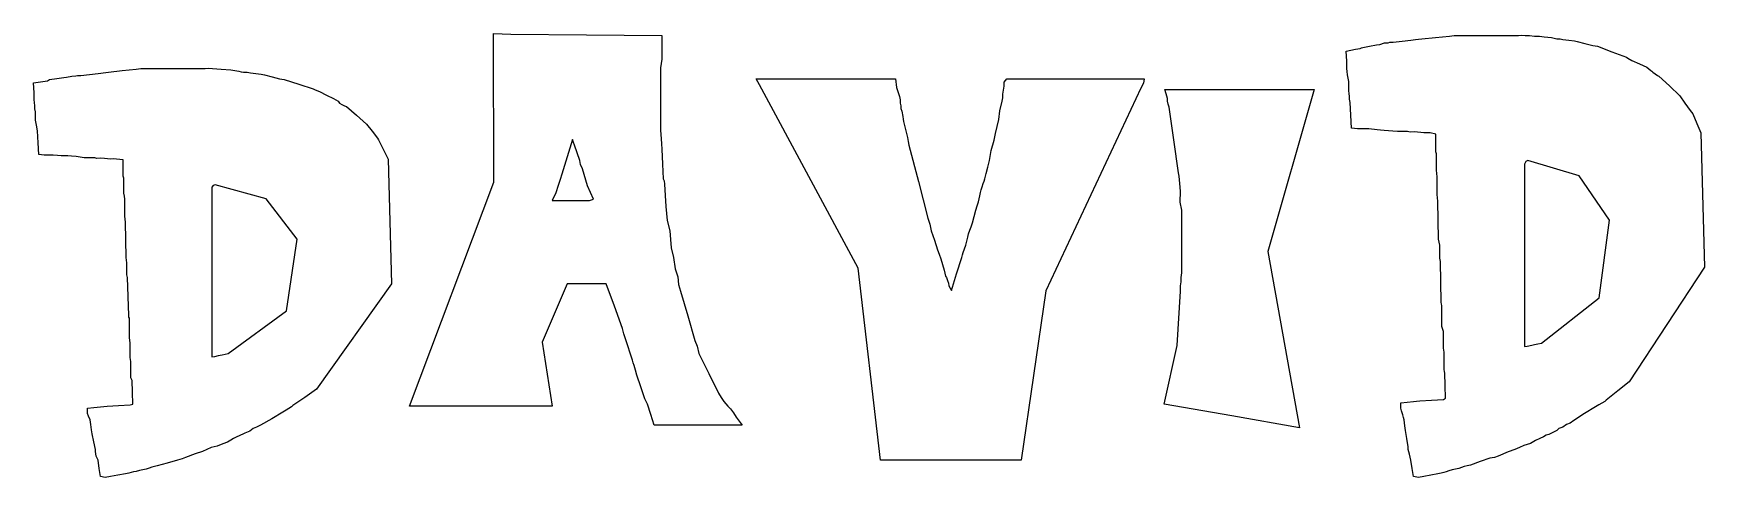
# Model space of a CAD drawing. Extents: x 2.6 to 30.5, y 3.5 to 11.
import ezdxf

# ---------------------------------------------------------------- set-up
doc = ezdxf.new("R2010")
doc.units = 0
doc.layers.add('Layer_1', color=7, linetype='CONTINUOUS')

msp = doc.modelspace()

# ---------------------------------------------------------------- linework, layer by layer
at = {"layer": 'Layer_1', "color": 7}
for points in [[(10.237132, 10.953441), (10.383888, 10.947796), (10.530643, 10.942152), (11.789354, 10.930863), (13.048066, 10.919574), (13.048066, 10.722019), (13.048066, 10.524463), (13.036777, 10.451085), (13.025488, 10.377708), (13.025488, 9.858419), (13.025488, 9.33913), (13.033952, 9.268574), (13.036777, 9.192374), (13.04524, 9.11053), (13.048066, 9.023041), (13.059354, 8.774685), (13.070643, 8.52633), (13.087574, 8.492491), (13.093221, 8.436019), (13.10451, 8.249752), (13.115799, 8.063485), (13.138374, 7.832063), (13.183533, 7.657085), (13.194822, 7.515974), (13.206111, 7.374863), (13.245618, 7.213996), (13.273844, 7.024908), (13.296422, 6.957174), (13.318999, 6.889441), (13.330285, 6.762441), (13.364155, 6.652374), (13.482689, 6.24033), (13.601222, 5.828285), (13.640729, 5.735152), (13.668955, 5.613796), (13.832644, 5.280774), (13.996333, 4.947752), (14.041489, 4.880019), (14.086644, 4.812285), (14.120511, 4.772774), (14.154377, 4.733263), (14.176955, 4.710685), (14.199533, 4.688108), (14.244689, 4.620374), (14.289844, 4.552641), (14.340644, 4.484908), (14.391444, 4.417174), (13.657666, 4.417174), (12.923889, 4.417174), (12.867444, 4.592152), (12.811, 4.76713), (12.788422, 4.812285), (12.765844, 4.857441), (12.698111, 5.054996), (12.630377, 5.252552), (12.6078, 5.331574), (12.585222, 5.410596), (12.573933, 5.455752), (12.562644, 5.500908), (12.523133, 5.619441), (12.483622, 5.737974), (12.449755, 5.839574), (12.415889, 5.941174), (12.4046, 5.98633), (12.393311, 6.031485), (12.257844, 6.404019), (12.122377, 6.776552), (11.795, 6.776552), (11.467622, 6.776552), (11.049931, 5.802885), (11.219266, 4.733263), (10.028289, 4.733263), (8.837311, 4.733263), (10.242776, 8.472708), (10.237132, 10.953441)], [(26.203854, 10.908285), (26.243366, 10.91393), (26.282877, 10.919574), (26.819099, 10.919574), (27.355321, 10.919574), (27.411763, 10.925219), (27.46821, 10.919574), (27.541585, 10.916752), (27.626254, 10.908285), (27.710919, 10.905463), (27.784299, 10.896996), (27.849207, 10.894174), (27.908477, 10.885708), (27.953632, 10.874419), (27.998788, 10.86313), (28.02701, 10.86313), (28.055232, 10.86313), (28.07781, 10.857485), (28.100388, 10.851841), (28.196343, 10.840552), (28.292298, 10.829263), (28.314876, 10.823619), (28.337454, 10.817974), (28.467276, 10.784108), (28.597098, 10.750241), (28.636609, 10.744596), (28.67612, 10.738952), (28.918831, 10.648641), (29.161542, 10.55833), (29.18412, 10.538574), (29.251856, 10.501885), (29.376034, 10.445441), (29.500212, 10.388996), (29.534079, 10.360774), (29.567945, 10.332552), (29.584879, 10.321263), (29.601812, 10.309974), (29.641323, 10.281752), (29.680834, 10.25353), (29.692123, 10.247885), (29.703412, 10.242241), (29.87839, 10.078552), (30.053367, 9.914863), (30.138034, 9.790685), (30.222701, 9.666508), (30.245279, 9.638285), (30.267856, 9.610063), (30.33559, 9.452019), (30.403323, 9.293974), (30.465406, 7.05313), (29.206701, 5.139663), (29.01479, 4.987263), (28.822879, 4.834863), (28.81159, 4.823574), (28.800301, 4.812285), (28.749501, 4.784063), (28.698701, 4.755841), (28.670479, 4.738908), (28.642256, 4.721974), (28.461634, 4.609085), (28.281012, 4.496196), (28.221744, 4.451041), (28.156835, 4.428463), (28.097566, 4.383308), (28.032657, 4.36073), (28.015724, 4.343796), (27.998791, 4.326863), (27.931057, 4.292996), (27.863324, 4.25913), (27.840746, 4.253485), (27.818168, 4.247841), (27.775832, 4.222441), (27.716568, 4.191368), (27.643188, 4.16038), (27.558524, 4.112346), (27.502079, 4.095413), (27.445635, 4.078479), (27.372257, 4.044613), (27.298879, 4.010746), (27.183166, 3.971291), (27.016657, 3.897857), (26.954566, 3.878102), (26.881191, 3.86399), (26.717502, 3.807546), (26.553813, 3.751102), (26.503013, 3.739813), (26.452213, 3.728524), (26.407057, 3.71159), (26.361902, 3.694657), (26.333679, 3.689013), (26.305457, 3.683368), (26.277235, 3.677724), (26.249013, 3.672079), (26.195389, 3.652324), (26.147413, 3.638213), (26.110722, 3.626924), (26.068391, 3.615635), (26.040168, 3.60999), (26.011946, 3.604346), (25.893413, 3.581768), (25.774879, 3.55919), (25.687389, 3.542257), (25.605546, 3.55919), (25.582968, 3.694657), (25.560391, 3.830124), (25.549102, 3.880924), (25.537813, 3.931724), (25.526524, 3.971235), (25.515235, 4.010746), (25.515235, 4.033324), (25.515235, 4.055902), (25.492657, 4.191368), (25.470079, 4.326835), (25.464435, 4.366346), (25.458791, 4.405857), (25.453146, 4.456657), (25.447502, 4.507457), (25.436213, 4.546968), (25.424924, 4.586479), (25.405168, 4.654213), (25.39106, 4.699368), (25.391059, 4.744524), (25.39106, 4.789679), (25.498304, 4.800968), (25.605549, 4.812257), (25.656349, 4.817902), (25.707149, 4.823546), (25.904704, 4.834835), (26.10226, 4.846124), (26.119193, 4.857413), (26.136127, 4.868702), (26.130482, 5.077546), (26.124838, 5.28639), (26.119193, 5.314613), (26.113549, 5.342835), (26.113549, 5.48959), (26.113549, 5.636346), (26.107904, 5.670213), (26.10226, 5.704079), (26.10226, 5.805679), (26.10226, 5.907279), (26.102259, 5.980657), (26.079684, 6.065324), (26.079684, 6.240302), (26.079684, 6.415279), (26.071214, 6.435035), (26.068392, 6.471724), (26.062748, 6.81039), (26.057103, 7.149057), (26.051459, 7.177279), (26.045814, 7.205502), (26.045814, 7.312746), (26.045814, 7.41999), (26.034525, 7.47079), (26.023236, 7.52159), (26.017592, 7.837679), (26.011948, 8.153768), (26.006303, 8.210213), (26.000659, 8.266657), (26.000659, 8.413413), (26.000659, 8.560168), (25.995014, 8.616613), (25.98937, 8.673057), (25.98937, 8.808524), (25.98937, 8.94399), (25.983725, 8.960924), (25.978081, 8.977857), (25.978081, 9.124613), (25.978081, 9.271368), (25.882124, 9.293946), (25.774881, 9.293946), (25.726902, 9.302413), (25.673281, 9.305235), (25.614013, 9.310879), (25.549103, 9.305235), (25.526525, 9.310879), (25.503948, 9.316524), (25.419281, 9.316524), (25.334614, 9.316524), (25.261236, 9.322168), (25.187859, 9.327813), (25.11448, 9.336279), (25.052392, 9.339102), (24.998769, 9.347568), (24.950792, 9.35039), (24.899991, 9.358857), (24.860481, 9.361679), (24.829436, 9.361679), (24.804036, 9.361679), (24.736303, 9.361679), (24.668569, 9.361679), (24.617769, 9.367324), (24.566969, 9.372968), (24.555681, 9.587457), (24.544392, 9.801946), (24.535925, 9.855568), (24.533103, 9.903546), (24.530281, 9.948702), (24.521814, 9.993857), (24.521814, 10.072879), (24.521814, 10.151902), (24.510525, 10.208346), (24.499236, 10.26479), (24.496414, 10.318413), (24.487947, 10.36639), (24.487947, 10.428479), (24.487947, 10.490568), (24.482303, 10.575235), (24.476658, 10.659902), (24.555681, 10.676835), (24.634703, 10.693768), (24.674214, 10.699413), (24.713725, 10.705057), (24.736303, 10.710702), (24.758881, 10.716346), (24.871769, 10.738924), (24.984658, 10.761502), (25.041102, 10.769968), (25.120125, 10.795368), (25.182213, 10.79819), (25.210436, 10.806657), (25.238658, 10.806657), (25.266881, 10.806657), (25.413636, 10.82359), (25.560392, 10.840524), (25.599903, 10.846168), (25.639414, 10.851813), (25.690214, 10.857457), (25.741014, 10.863102), (25.972436, 10.885679), (26.203858, 10.908257)], [(4.270425, 10.35513), (4.309936, 10.360774), (4.349447, 10.366419), (4.88567, 10.366419), (5.421892, 10.366419), (5.481156, 10.372063), (5.54607, 10.366419), (5.616623, 10.363596), (5.692825, 10.35513), (5.850867, 10.346663), (5.986336, 10.321263), (6.025847, 10.315619), (6.065359, 10.309974), (6.093581, 10.309974), (6.121803, 10.309974), (6.150025, 10.30433), (6.178247, 10.298685), (6.268559, 10.287396), (6.35887, 10.276108), (6.387092, 10.270463), (6.415314, 10.264819), (6.539492, 10.230952), (6.66367, 10.197085), (6.703181, 10.191441), (6.742692, 10.185796), (6.985403, 10.106774), (7.228114, 10.027752), (7.259155, 10.010819), (7.329714, 9.982596), (7.448247, 9.926152), (7.566781, 9.869708), (7.606292, 9.84713), (7.645803, 9.824552), (7.657092, 9.807619), (7.668381, 9.790685), (7.707892, 9.768108), (7.747403, 9.74553), (7.764336, 9.739885), (7.78127, 9.734241), (7.950603, 9.587485), (8.119936, 9.44073), (8.210247, 9.322196), (8.300559, 9.203663), (8.317492, 9.175441), (8.334425, 9.147219), (8.407803, 9.000463), (8.481181, 8.853708), (8.53762, 6.776552), (7.284559, 5.015485), (7.087003, 4.880019), (6.889447, 4.744552), (6.878159, 4.733263), (6.86687, 4.721974), (6.821714, 4.693752), (6.776559, 4.66553), (6.748336, 4.648596), (6.720114, 4.631663), (6.533847, 4.524419), (6.347581, 4.417174), (6.282667, 4.380485), (6.223403, 4.36073), (6.166956, 4.315574), (6.110514, 4.292996), (6.087936, 4.281708), (6.065359, 4.270419), (6.00327, 4.242196), (5.941181, 4.213974), (5.918603, 4.202685), (5.896025, 4.191396), (5.85369, 4.165996), (5.794425, 4.134924), (5.718223, 4.106702), (5.625092, 4.067162), (5.574292, 4.055873), (5.523492, 4.044584), (5.450114, 4.010718), (5.376736, 3.976851), (5.255379, 3.94019), (5.094514, 3.875251), (5.069111, 3.863962), (5.038069, 3.852673), (5.001378, 3.841384), (4.959046, 3.830096), (4.789713, 3.78494), (4.62038, 3.739784), (4.575224, 3.728496), (4.530069, 3.717207), (4.484913, 3.700273), (4.439757, 3.68334), (4.411535, 3.677696), (4.383313, 3.672051), (4.355091, 3.666407), (4.326869, 3.660762), (4.273245, 3.643829), (4.225269, 3.638184), (4.188578, 3.626896), (4.146246, 3.615607), (4.118024, 3.609962), (4.089802, 3.604318), (3.965624, 3.58174), (3.841446, 3.559162), (3.753957, 3.542229), (3.672113, 3.559162), (3.65518, 3.694629), (3.638246, 3.830096), (3.621313, 3.863962), (3.60438, 3.897829), (3.598735, 3.93734), (3.593091, 3.976851), (3.593091, 3.993784), (3.593091, 4.010718), (3.564869, 4.14054), (3.536646, 4.270362), (3.531002, 4.304229), (3.525357, 4.338096), (3.519713, 4.383251), (3.514069, 4.428407), (3.508424, 4.467918), (3.50278, 4.507429), (3.474557, 4.566696), (3.457624, 4.609029), (3.457623, 4.654184), (3.457624, 4.69934), (3.564868, 4.710629), (3.672113, 4.721918), (3.728557, 4.727562), (3.785002, 4.733207), (3.976913, 4.744496), (4.168824, 4.755784), (4.191402, 4.761429), (4.213979, 4.767073), (4.208335, 4.964629), (4.20269, 5.162184), (4.191402, 5.184762), (4.180113, 5.20734), (4.180113, 5.342807), (4.180113, 5.478273), (4.174468, 5.51214), (4.168824, 5.546007), (4.168824, 5.636318), (4.168824, 5.726629), (4.171646, 5.79154), (4.157535, 5.873384), (4.157535, 6.037073), (4.157535, 6.200762), (4.149068, 6.217696), (4.146246, 6.245918), (4.134957, 6.562007), (4.123668, 6.878096), (4.118024, 6.900673), (4.112379, 6.923251), (4.112379, 7.024851), (4.112379, 7.126451), (4.106735, 7.171607), (4.10109, 7.216762), (4.095446, 7.510273), (4.089802, 7.803784), (4.084157, 7.854584), (4.078513, 7.905384), (4.078513, 8.046496), (4.078513, 8.187607), (4.072868, 8.238407), (4.067224, 8.289207), (4.067224, 8.413384), (4.067224, 8.537562), (4.061579, 8.554496), (4.055935, 8.571429), (4.055935, 8.706896), (4.055935, 8.842362), (3.999489, 8.850829), (3.943046, 8.853651), (3.895067, 8.859296), (3.841446, 8.853651), (3.793467, 8.862118), (3.739846, 8.86494), (3.680579, 8.870584), (3.615668, 8.86494), (3.598735, 8.870584), (3.581802, 8.876229), (3.49149, 8.876229), (3.401179, 8.876229), (3.333446, 8.887518), (3.265713, 8.898807), (3.192334, 8.907273), (3.130246, 8.910096), (3.073801, 8.910096), (3.017357, 8.910096), (2.955268, 8.918562), (2.88189, 8.921384), (2.808513, 8.921384), (2.735135, 8.921384), (2.689979, 8.927029), (2.644824, 8.932673), (2.633535, 9.130229), (2.622246, 9.327784), (2.608135, 9.42374), (2.588379, 9.508407), (2.588379, 9.57614), (2.588379, 9.643873), (2.579913, 9.697496), (2.577091, 9.745473), (2.574268, 9.799096), (2.565802, 9.847073), (2.565802, 9.903518), (2.565802, 9.959962), (2.560157, 10.044629), (2.554513, 10.129296), (2.633535, 10.140584), (2.712557, 10.151873), (2.752068, 10.157518), (2.791579, 10.163162), (2.808513, 10.174451), (2.825446, 10.18574), (2.943979, 10.202673), (3.062513, 10.219607), (3.107668, 10.225251), (3.197979, 10.242184), (3.260068, 10.245007), (3.288291, 10.253473), (3.316513, 10.253473), (3.344735, 10.253473), (3.491491, 10.270407), (3.638246, 10.28734), (3.677757, 10.292984), (3.717268, 10.298629), (3.762424, 10.304273), (3.807579, 10.309918), (4.039002, 10.332496), (4.270424, 10.355073)], [(14.682838, 10.095485), (14.654616, 10.146285), (14.626393, 10.197085), (15.789149, 10.197085), (16.951904, 10.197085), (16.968835, 10.05033), (17.019637, 9.903574), (17.028101, 9.84713), (17.030926, 9.790685), (17.03939, 9.74553), (17.042215, 9.700374), (17.056323, 9.655247), (17.076081, 9.564908), (17.081726, 9.525396), (17.08737, 9.485885), (17.121237, 9.350419), (17.155104, 9.214952), (17.166392, 9.152863), (17.177681, 9.090774), (17.335726, 8.481174), (17.49377, 7.871574), (17.510704, 7.820774), (17.527637, 7.769974), (17.538926, 7.71353), (17.550215, 7.657085), (17.603835, 7.504685), (17.651815, 7.340996), (17.680037, 7.267619), (17.708259, 7.194241), (17.736481, 7.098285), (17.764704, 7.00233), (17.775992, 6.95153), (17.787281, 6.90073), (17.807034, 6.878152), (17.821148, 6.833025), (17.838079, 6.787869), (17.843726, 6.742714), (17.866304, 6.703202), (17.888881, 6.663691), (17.973548, 6.940269), (18.058215, 7.216847), (18.069504, 7.256358), (18.080792, 7.295869), (18.10337, 7.357958), (18.125948, 7.420047), (18.142881, 7.48778), (18.159815, 7.555514), (18.173923, 7.611958), (18.193681, 7.668402), (18.216256, 7.727669), (18.238837, 7.79258), (18.267059, 7.899825), (18.295281, 8.007069), (18.317859, 8.074802), (18.340437, 8.142536), (18.351726, 8.193336), (18.363015, 8.244136), (18.374301, 8.297758), (18.385592, 8.345736), (18.399701, 8.393714), (18.419459, 8.447336), (18.430748, 8.486847), (18.442037, 8.526358), (18.453326, 8.571514), (18.464615, 8.616669), (18.492837, 8.723914), (18.521059, 8.831158), (18.5521, 9.000491), (18.600081, 9.169825), (18.61137, 9.226269), (18.622659, 9.282714), (18.650881, 9.401247), (18.679104, 9.51978), (18.693212, 9.663714), (18.735549, 9.82458), (18.744012, 9.881025), (18.746837, 9.937469), (18.758124, 10.005202), (18.769415, 10.072936), (18.769415, 10.106802), (18.769415, 10.140669), (18.791993, 10.168891), (18.814571, 10.197114), (19.960393, 10.197114), (21.106215, 10.197114), (21.092098, 10.123736), (21.04977, 10.039069), (19.460855, 6.658047), (19.051637, 3.83018), (17.877592, 3.83018), (16.703548, 3.83018), (16.328191, 7.039047), (14.682837, 10.095514)], [(21.497975, 9.869708), (21.475397, 9.943085), (21.45282, 10.016463), (22.700242, 10.016463), (23.947664, 10.016463), (23.168729, 7.312774), (23.699309, 4.372019), (22.57042, 4.569574), (21.441531, 4.76713), (21.656019, 5.746441), (21.712464, 6.652374), (21.712464, 6.69753), (21.712464, 6.742685), (21.720931, 6.810419), (21.723753, 6.878152), (21.73222, 6.957174), (21.735042, 7.036196), (21.735042, 7.521619), (21.735042, 8.007041), (21.706819, 8.136863), (21.712464, 8.32313), (21.701175, 8.447308), (21.689886, 8.571485), (21.684242, 8.599708), (21.678597, 8.62793), (21.599575, 9.175441), (21.520553, 9.722952), (21.509264, 9.773752), (21.497975, 9.824552), (21.497975, 9.84713), (21.497975, 9.869708)], [(11.591799, 9.090774), (11.574865, 9.13593), (11.557932, 9.181085), (11.467621, 8.893219), (11.37731, 8.605352), (11.351907, 8.517863), (11.320864, 8.413441), (11.278529, 8.294908), (11.219264, 8.165085), (11.529709, 8.165085), (11.840153, 8.165085), (11.87402, 8.176374), (11.907886, 8.187663), (11.806284, 8.410619), (11.727264, 8.695663), (11.693395, 8.769041), (11.682109, 8.83113), (11.636954, 8.960952), (11.591798, 9.090774)], [(28.879324, 7.837679), (28.368499, 8.577102), (27.513369, 8.831102), (27.482323, 8.81699), (27.456926, 8.774685), (27.456926, 7.250685), (27.456926, 5.726685), (27.504901, 5.73233), (27.581103, 5.749263), (27.603681, 5.754908), (27.626259, 5.760552), (27.682703, 5.771841), (27.739148, 5.78313), (28.707166, 6.539485), (28.879325, 7.837708)], [(6.957179, 7.521562), (6.44071, 8.193251), (5.591224, 8.424673), (5.554533, 8.416207), (5.53478, 8.390807), (5.53478, 6.974051), (5.53478, 5.557296), (5.585578, 5.56294), (5.647669, 5.579873), (5.675891, 5.585518), (5.704113, 5.591162), (5.754913, 5.602451), (5.805713, 5.61374), (6.782199, 6.322118), (6.95718, 7.521562)]]:
    msp.add_lwpolyline(points, dxfattribs=at)

doc.saveas('drawing.dxf')
